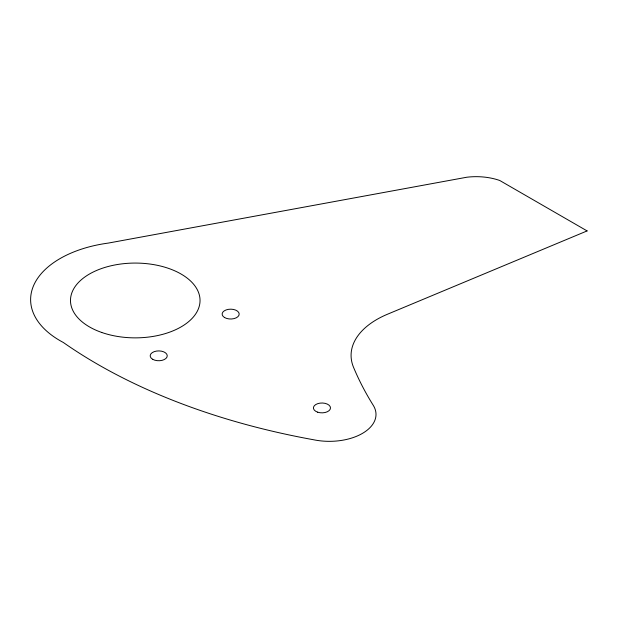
<?xml version="1.0" encoding="UTF-8"?>
<svg xmlns="http://www.w3.org/2000/svg" width="618" height="618" viewBox="0 0 618 618"><rect width="100%" height="100%" fill="white"/><g stroke="black" fill="none" stroke-linecap="round" stroke-linejoin="round"><path stroke-width="0.93" d="M587.1 230.923L387.54 314.207A88.026 50.823 0 0 0 353.511 367.254A623.747 360.116 0 0 0 373.233 405.284A46.636 26.922 0 0 1 362.333 433.457A46.636 26.922 0 0 1 313.542 439.746A529.201 305.531 0 0 1 63.337 342.48A100.564 58.061 0 0 1 33.882 284.952A100.564 58.061 0 0 1 108.297 243.083L466.829 177.227A45.408 26.211 0 0 1 499.73 180.479L587.1 230.923M101.769 332.476A64.774 37.397 0 0 0 200.023 301.205A64.774 37.397 0 0 0 103.986 267.718A64.774 37.397 0 0 0 101.769 332.476M224.635 317.575A8.528 4.921 0 0 0 238.903 315.365A8.528 4.921 0 0 0 228.451 309.34A8.528 4.921 0 0 0 224.635 317.575M152.692 359.305A8.528 4.921 0 0 0 166.96 357.096A8.528 4.921 0 0 0 156.516 351.07A8.528 4.921 0 0 0 152.692 359.305M317.698 412.191A8.528 4.921 0 0 0 330.491 407.926A8.528 4.921 0 0 0 317.698 403.662A8.528 4.921 0 0 0 317.698 412.191"/></g></svg>
